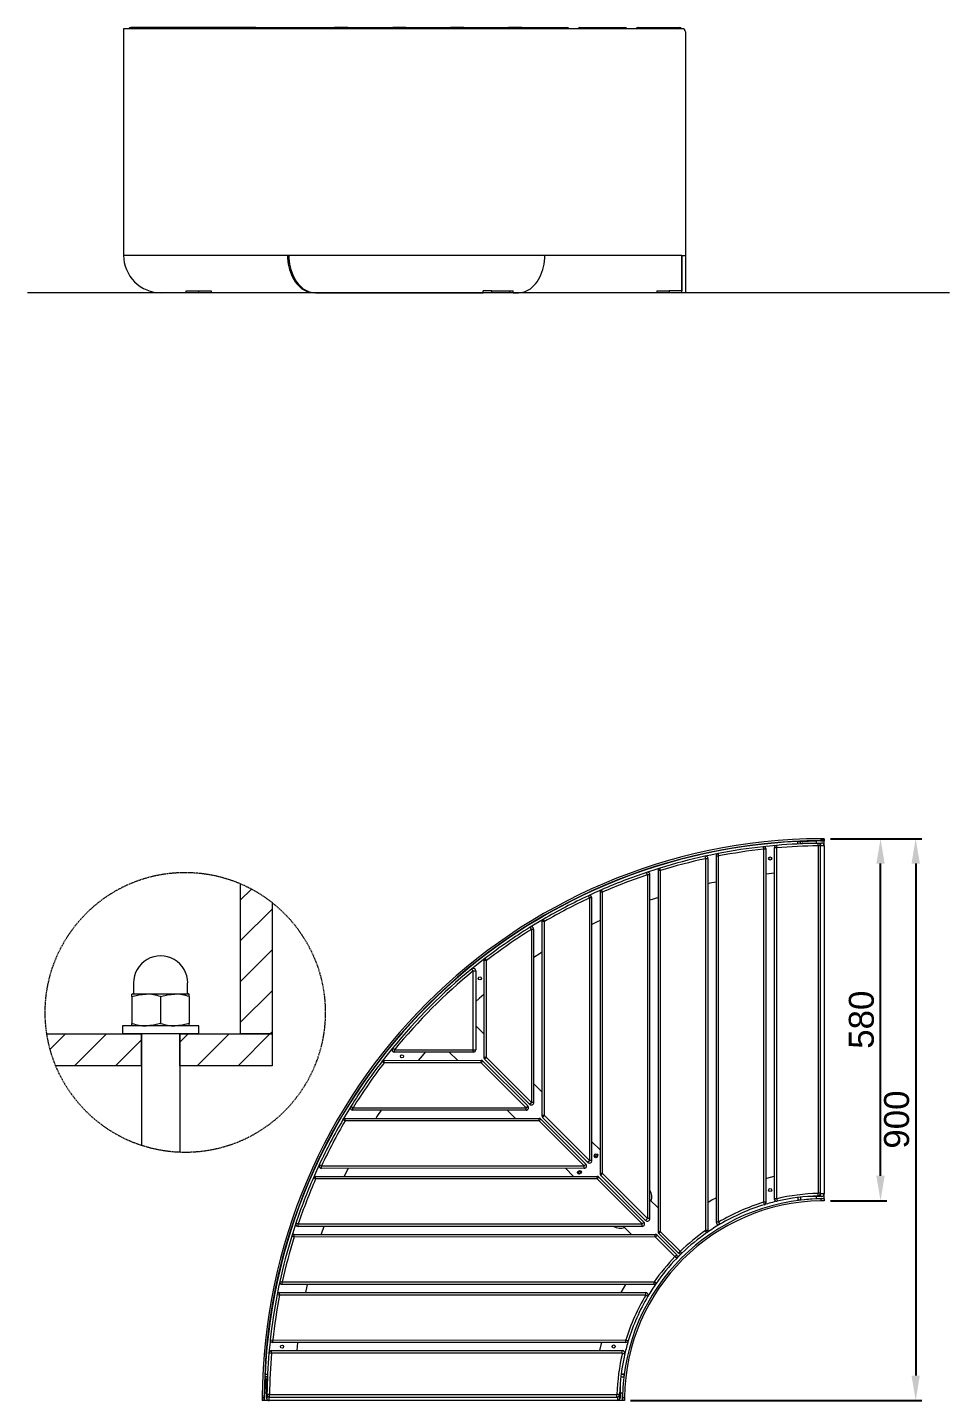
# Model space of a CAD drawing. Header units: millimetres. Extents: x -10 to 4368, y 550 to 2906.
# Drawn here: x 1481 to 2958, y 706 to 2906 of the extents above; entities that cross this region are included whole.
import ezdxf

# ---------------------------------------------------------------- set-up
doc = ezdxf.new("R2010")
doc.units = ezdxf.units.MM
doc.linetypes.add('HIDDEN', pattern=[1.905, 1.27, -0.635])
for name, color, linetype, lineweight in [('ZANO_R', 7, 'Continuous', 0), ('ZANO_R_przerywana', 7, 'HIDDEN', 0), ('ZANO_W', 1, 'Continuous', 0)]:
    doc.layers.add(name, color=color, linetype=linetype, lineweight=lineweight)
doc.styles.get("Standard").update_dxf_attribs({"font": 'ARIALUNI.TTF'})
doc.dimstyles.new('pl i ang', dxfattribs={"dimtxt": 50, "dimasz": 50, "dimexe": 1.25, "dimexo": 0.625, "dimgap": 10, "dimtad": 1, "dimtoh": 1, "dimtxsty": 'Standard', "dimcen": 2.5, "dimclrd": 1, "dimclre": 1, "dimclrt": 1, "dimadec": 0, "dimazin": 0, "dimtfac": 1, "dimtmove": 0, "dimatfit": 3, "dimfxl": 1, "dimarcsym": 1})

# ---------------------------------------------------------------- blocks, each defined once
blk = doc.blocks.new('*D468')
at = {"layer": 'ZANO_W', "color": 1, "lineweight": -2}
for p, q in [((2766.9, 1606.2), (2857.2, 1606.2)), ((2847.2, 1066.2), (2847.2, 1566.2)), ((2766.9, 1026.2), (2857.2, 1026.2))]:
    blk.add_line(p, q, dxfattribs=at)
at = {"layer": 'ZANO_W', "color": 1}
for points in [[(2853.8, 1566.2), (2840.5, 1566.2), (2847.2, 1606.2)], [(2840.5, 1066.2), (2853.8, 1066.2), (2847.2, 1026.2)]]:
    blk.add_solid(points, dxfattribs=at)
at = {"layer": 'ZANO_W', "color": 1, "insert": (2816.7, 1316.2), "char_height": 40, "attachment_point": 5, "rotation": 90}
blk.add_mtext('580', dxfattribs=at)
blk = doc.blocks.new('*D469')
at = {"layer": 'ZANO_W', "color": 1, "lineweight": -2}
for p, q in [((2766.9, 1606.2), (2913.5, 1606.2)), ((2903.5, 1566.2), (2903.5, 746.2)), ((2446.9, 706.2), (2913.5, 706.2))]:
    blk.add_line(p, q, dxfattribs=at)
at = {"layer": 'ZANO_W', "color": 1}
for points in [[(2910.2, 1566.2), (2896.8, 1566.2), (2903.5, 1606.2)], [(2896.8, 746.2), (2910.2, 746.2), (2903.5, 706.2)]]:
    blk.add_solid(points, dxfattribs=at)
at = {"layer": 'ZANO_W', "color": 1, "insert": (2873.1, 1156.2), "char_height": 40, "attachment_point": 5, "rotation": 90}
blk.add_mtext('900', dxfattribs=at)

msp = doc.modelspace()

# ---------------------------------------------------------------- linework, layer by layer
at = {"layer": 'ZANO_R'}
for p, q in [((2529.8, 2903.7), (1634.8, 2903.7)), ((1649.5, 2905.7), (1646.3, 2905.7)), ((1651.6, 2905.7), (1649.5, 2905.7)), ((1662.5, 2905.7), (1651.6, 2905.7)), ((1666.8, 2905.7), (1662.5, 2905.7)), ((1685.8, 2905.7), (1666.8, 2905.7)), ((1692.5, 2905.7), (1685.8, 2905.7)), ((1720.3, 2905.7), (1692.5, 2905.7)), ((1729.7, 2905.7), (1720.3, 2905.7)), ((1767.5, 2905.7), (1729.7, 2905.7)), ((1780.1, 2905.7), (1767.5, 2905.7)), ((1830, 2905.7), (1780.1, 2905.7)), ((1846.6, 2905.7), (1830, 2905.7)), ((1846.6, 2905.7), (1972.8, 2905.7)), ((1985.3, 2905.7), (1972.8, 2905.7)), ((1993.8, 2905.7), (1985.3, 2905.7)), ((1993.8, 2905.7), (2065.8, 2905.7)), ((1993.8, 2905.7), (1993.8, 2905.7)), ((2078.3, 2905.7), (2065.8, 2905.7)), ((2086.8, 2905.7), (2078.3, 2905.7)), ((2086.8, 2905.7), (2158.8, 2905.7)), ((2086.8, 2905.7), (2086.8, 2905.7)), ((2171.3, 2905.7), (2158.8, 2905.7)), ((2179.8, 2905.7), (2171.3, 2905.7)), ((2179.8, 2905.7), (2251.8, 2905.7)), ((2179.8, 2905.7), (2179.8, 2905.7)), ((2264.3, 2905.7), (2251.8, 2905.7)), ((2272.8, 2905.7), (2264.3, 2905.7)), ((2272.8, 2905.7), (2344.8, 2905.7)), ((2272.8, 2905.7), (2272.8, 2905.7)), ((2365.8, 2905.7), (2437.8, 2905.7)), ((2365.8, 2905.7), (2365.8, 2905.7)), ((2458.8, 2905.7), (2525.1, 2905.7)), ((2458.8, 2905.7), (2458.8, 2905.7)), ((1634.8, 2898.7), (1634.8, 2540.7)), ((2534.8, 2898.7), (2534.8, 2540.7)), ((1634.8, 2540.7), (1634.8, 2540.7)), ((1634.8, 2540.7), (1634.8, 2540.7)), ((1897.3, 2540.7), (1634.8, 2540.7)), ((1899.4, 2540.7), (1897.3, 2540.7)), ((1899.4, 2540.7), (1899.4, 2540.7)), ((2528.8, 2540.7), (1899.4, 2540.7)), ((2528.8, 2540.7), (2534.8, 2540.7)), ((1694.8, 2480.7), (1694.8, 2480.7)), ((1734.8, 2480.7), (1694.8, 2480.7)), ((1734.8, 2480.7), (1734.8, 2483.7)), ((1734.8, 2483.7), (1754.8, 2483.7)), ((1734.8, 2480.7), (1734.8, 2483.7)), ((1734.8, 2483.7), (1734.8, 2483.7)), ((1754.8, 2480.7), (1734.8, 2480.7)), ((1734.8, 2480.7), (1734.8, 2480.7)), ((1754.8, 2483.7), (1754.8, 2480.7)), ((1754.8, 2483.7), (1774.8, 2483.7)), ((1774.8, 2480.7), (1754.8, 2480.7)), ((1774.8, 2483.7), (1774.8, 2480.7)), ((1939.7, 2480.7), (1774.8, 2480.7)), ((1941.9, 2480.7), (1939.7, 2480.7)), ((1941.9, 2480.7), (2210.6, 2480.7)), ((2210.6, 2480.7), (2210.6, 2483.7)), ((2224.7, 2483.7), (2210.6, 2483.7)), ((2224.7, 2480.7), (2210.6, 2480.7)), ((2224.7, 2483.7), (2253, 2483.7)), ((2224.7, 2480.7), (2224.7, 2483.7)), ((2253, 2480.7), (2224.7, 2480.7)), ((2253, 2483.7), (2253, 2480.7)), ((2253, 2483.7), (2258.8, 2483.7)), ((2258.8, 2480.7), (2253, 2480.7)), ((2258.8, 2480.7), (2258.8, 2483.7)), ((2258.8, 2480.7), (2267.1, 2480.7)), ((2488.8, 2483.7), (2488.8, 2480.7)), ((2488.8, 2483.7), (2508.8, 2483.7)), ((2508.8, 2480.7), (2488.8, 2480.7)), ((2508.8, 2483.7), (2508.8, 2480.7)), ((2528.8, 2483.7), (2508.8, 2483.7)), ((2528.8, 2480.7), (2508.8, 2480.7)), ((2528.8, 2480.7), (2528.8, 2483.7)), ((2528.8, 2480.7), (2528.8, 2480.7)), ((2534.8, 2480.7), (2528.8, 2480.7)), ((2750.9, 1606.2), (2756.9, 1606.2)), ((2750.9, 1606.2), (2750.9, 1606.1)), ((2751.9, 1603.2), (2751.9, 1606.2)), ((2756.9, 1606.2), (2756.9, 1603.2)), ((2659.4, 1593.3), (2659.9, 1589.4)), ((2663.9, 1589.4), (2659.9, 1589.4)), ((2659.9, 1589.4), (2659.9, 1023.7)), ((2663.9, 1023.7), (2663.9, 1589.4)), ((2680.9, 1591.4), (2676.9, 1591.4)), ((2676.9, 1591.4), (2676.9, 1029.4)), ((2680.5, 1595.4), (2680.9, 1591.4)), ((2680.9, 1029.4), (2680.9, 1591.4)), ((2714.9, 1597.7), (2714.9, 1601.7)), ((2714.9, 1597.7), (2714.9, 1601.6)), ((2714.9, 1601.6), (2718.9, 1601.6)), ((2718.9, 1601.6), (2744.9, 1602.7)), ((2718.9, 1597.9), (2718.9, 1601.6)), ((2722.9, 1599.2), (2752.9, 1599.2)), ((2750.9, 1602.9), (2744.9, 1602.7)), ((2756.9, 1602.9), (2744.9, 1602.7)), ((2744.9, 1599.2), (2744.9, 1602.7)), ((2747.2, 1594.6), (2747.2, 1598.6)), ((2747.2, 1594.6), (2747.2, 1038.1)), ((2751.2, 1594.6), (2747.2, 1594.6)), ((2750.9, 1603.1), (2750.9, 1602.9)), ((2750.9, 1602.9), (2756.9, 1602.9)), ((2751.2, 1595.2), (2756.9, 1595.2)), ((2751.2, 1038.1), (2751.2, 1594.6)), ((2756.9, 1603.2), (2756.9, 1602.9)), ((2756.9, 1595.2), (2756.9, 1602.9)), ((2756.9, 1595.2), (2756.9, 1037.2)), ((2566, 1578), (2566.9, 1574.1)), ((2566.9, 1574.1), (2566.9, 978.5)), ((2570.9, 1574.1), (2566.9, 1574.1)), ((2570.9, 978.5), (2570.9, 1574.1)), ((2587.9, 1578.4), (2583.9, 1578.4)), ((2583.9, 1578.4), (2583.9, 992)), ((2587.1, 1582.4), (2587.9, 1578.4)), ((2587.9, 992), (2587.9, 1578.4)), ((2473.9, 1548.4), (2472.6, 1552.2)), ((2473.9, 1548.4), (2473.9, 997.6)), ((2477.9, 1548.4), (2473.9, 1548.4)), ((2477.9, 997.6), (2477.9, 1548.4)), ((2494.9, 1555.2), (2490.9, 1555.2)), ((2490.9, 1555.2), (2490.9, 976.6)), ((2494.9, 1555.2), (2493.7, 1559)), ((2494.9, 976.6), (2494.9, 1555.2)), ((2676.9, 1550.9), (2663.9, 1549.6)), ((1821.6, 1534.1), (1821.6, 1293.5)), ((1821.6, 1507.9), (1839.4, 1525.6)), ((2401.9, 1520.7), (2397.9, 1520.7)), ((2397.9, 1520.7), (2397.9, 1069.6)), ((2401.9, 1520.7), (2400.3, 1524.3)), ((2401.9, 1069.6), (2401.9, 1520.7)), ((1872.7, 1503.8), (1872.7, 1293.5)), ((2380.9, 1511.2), (2379.2, 1514.8)), ((2384.9, 1511.2), (2380.9, 1511.2)), ((2380.9, 1511.2), (2380.9, 1090.6)), ((2384.9, 1090.6), (2384.9, 1511.2)), ((1821.6, 1442.4), (1872.7, 1493.4)), ((2306.8, 1476.9), (2308.9, 1473.4)), ((2287.9, 1460.8), (2285.8, 1464.2)), ((2287.9, 1460.8), (2287.9, 1183.6)), ((2291.9, 1460.8), (2287.9, 1460.8)), ((2291.9, 1183.6), (2291.9, 1460.8)), ((2308.9, 1473.4), (2304.9, 1473.4)), ((2304.9, 1473.4), (2304.9, 1162.6)), ((2308.9, 1162.6), (2308.9, 1473.4)), ((1821.6, 1376.9), (1872.7, 1428)), ((2215.9, 1411), (2211.9, 1411)), ((2211.9, 1411), (2211.9, 1255.6)), ((2213.4, 1414.1), (2215.9, 1411)), ((2215.9, 1255.6), (2215.9, 1411)), ((2192.3, 1397.4), (2194.9, 1394.3)), ((2194.9, 1394.3), (2198.9, 1394.3)), ((2194.9, 1268.2), (2194.9, 1394.3)), ((2198.9, 1394.3), (2198.9, 1268.2)), ((1650.7, 1375.1), (1650.7, 1358.5)), ((1737.4, 1358.5), (1737.4, 1375.1)), ((1648.1, 1353.2), (1648.1, 1357.3)), ((1671.1, 1357.3), (1648.1, 1357.3)), ((1648.1, 1353.2), (1659.4, 1356.1)), ((1648.1, 1353.2), (1648.1, 1310.3)), ((1659.4, 1356.1), (1671.1, 1357.3)), ((1717, 1357.3), (1671.1, 1357.3)), ((1694.1, 1353.2), (1705.3, 1356.1)), ((1694.1, 1353.2), (1694.1, 1310.3)), ((1705.3, 1356.1), (1717, 1357.3)), ((1740, 1357.3), (1717, 1357.3)), ((1740, 1353.2), (1740, 1357.3)), ((1740, 1353.2), (1740, 1310.3)), ((1821.6, 1311.5), (1872.7, 1362.5)), ((2119.4, 1341.5), (2121.5, 1343.6)), ((2121.5, 1343.6), (2121.5, 1343.6)), ((2119.4, 1341.5), (2119.4, 1341.5)), ((2121.9, 1339), (2121.5, 1339.4)), ((2124, 1341.1), (2123.7, 1341.5)), ((1632.8, 1306.2), (1632.8, 1293.5)), ((1755.3, 1306.2), (1632.8, 1306.2)), ((1648.1, 1306.2), (1648.1, 1310.3)), ((1682.8, 1307.4), (1671.1, 1306.2)), ((1694.1, 1310.3), (1682.8, 1307.4)), ((1728.7, 1307.4), (1717, 1306.2)), ((1740, 1310.3), (1728.7, 1307.4)), ((1740, 1306.2), (1740, 1310.3)), ((1755.3, 1293.5), (1755.3, 1306.2)), ((2198.9, 1306.6), (2211.9, 1293.6)), ((1511.8, 1293.6), (1663.4, 1293.5)), ((1517.1, 1268.8), (1541.9, 1293.6)), ((1556.2, 1242.4), (1607.3, 1293.5)), ((1621.7, 1242.4), (1663.4, 1284.2)), ((1755.3, 1293.5), (1632.8, 1293.5)), ((1663.4, 1242.4), (1663.4, 1293.5)), ((1663.4, 1293.5), (1663.4, 1114.8)), ((1724.7, 1242.4), (1724.7, 1293.5)), ((1724.7, 1293.5), (1872.7, 1293.5)), ((1724.7, 1293.5), (1724.7, 1103.8)), ((1724.7, 1280), (1738.2, 1293.5)), ((1752.6, 1242.4), (1803.7, 1293.5)), ((1818.1, 1242.4), (1869.1, 1293.5)), ((1872.7, 1293.5), (1821.6, 1293.5)), ((1869.1, 1293.5), (1872.7, 1297)), ((2068.7, 1268.1), (2065.6, 1270.7)), ((2068.7, 1268.1), (2194.9, 1268.2)), ((2068.7, 1264.1), (2068.7, 1268.1)), ((2194.9, 1264.1), (2068.7, 1264.1)), ((2169.4, 1251.2), (2156.4, 1264.1)), ((2194.9, 1268.2), (2198.9, 1268.2)), ((2194.9, 1264.1), (2194.9, 1268.2)), ((2215.9, 1255.6), (2211.9, 1255.6)), ((2215.9, 1255.6), (2213, 1252.8)), ((2287.9, 1183.6), (2215.9, 1255.6)), ((1663.4, 1242.4), (1525.1, 1242.4)), ((1872.7, 1242.4), (1724.7, 1242.4)), ((2048.9, 1249.6), (2052.1, 1247.1)), ((2052.1, 1251.1), (2207.4, 1251.2)), ((2052.1, 1247.1), (2052.1, 1251.1)), ((2207.4, 1247.2), (2052.1, 1247.1)), ((2207.4, 1247.2), (2207.4, 1251.2)), ((2207.4, 1247.2), (2210.2, 1250)), ((2279.4, 1175.2), (2207.4, 1247.2)), ((2210.2, 1250), (2282.2, 1178)), ((2213, 1252.8), (2285, 1180.8)), ((2291.9, 1213.6), (2304.9, 1200.6)), ((2002.2, 1175.1), (1998.8, 1177.3)), ((2002.2, 1175.1), (2279.4, 1175.2)), ((2002.2, 1171.1), (2002.2, 1175.1)), ((2279.4, 1171.2), (2002.2, 1171.1)), ((2262.4, 1158.2), (2249.4, 1171.2)), ((2282.2, 1178), (2279.4, 1175.2)), ((2279.4, 1171.2), (2279.4, 1175.2)), ((2285, 1180.8), (2287.9, 1183.6)), ((2291.9, 1183.6), (2287.9, 1183.6)), ((1986.1, 1156.2), (1989.6, 1154.1)), ((1989.6, 1158.1), (2300.4, 1158.2)), ((1989.6, 1154.1), (1989.6, 1158.1)), ((2300.4, 1154.2), (1989.6, 1154.1)), ((2300.4, 1154.2), (2300.4, 1158.2)), ((2300.4, 1154.2), (2303.2, 1157)), ((2372.4, 1082.2), (2300.4, 1154.2)), ((2303.2, 1157), (2375.2, 1085)), ((2308.9, 1162.6), (2304.9, 1162.6)), ((2308.9, 1162.6), (2306, 1159.8)), ((2306, 1159.8), (2378, 1087.8)), ((2380.9, 1090.6), (2308.9, 1162.6)), ((2384.9, 1120.6), (2397.9, 1107.6)), ((1951.9, 1082.1), (1948.2, 1083.8)), ((1951.9, 1082.1), (2372.4, 1082.2)), ((1951.9, 1078.1), (1951.9, 1082.1)), ((2372.4, 1078.2), (1951.9, 1078.1)), ((2355.4, 1065.2), (2342.4, 1078.2)), ((2375.2, 1085), (2372.4, 1082.2)), ((2372.4, 1078.2), (2372.4, 1082.2)), ((2378, 1087.8), (2380.9, 1090.6)), ((2384.9, 1090.6), (2380.9, 1090.6)), ((1942.4, 1061.1), (1938.7, 1062.7)), ((1942.4, 1065.1), (2393.4, 1065.2)), ((1942.4, 1061.1), (1942.4, 1065.1)), ((2393.4, 1061.2), (1942.4, 1061.1)), ((2393.4, 1061.2), (2393.4, 1065.2)), ((2396.2, 1064), (2393.4, 1061.2)), ((2465.4, 989.2), (2393.4, 1061.2)), ((2396.2, 1064), (2468.2, 992)), ((2401.9, 1069.6), (2397.9, 1069.6)), ((2399, 1066.8), (2401.9, 1069.6)), ((2399, 1066.8), (2471, 994.8)), ((2473.9, 997.6), (2401.9, 1069.6)), ((2747.3, 1034.1), (2747.2, 1038.1)), ((2751.2, 1038.1), (2747.2, 1038.1)), ((2756.9, 1037.2), (2751.1, 1037.2)), ((2756.9, 1029.2), (2756.9, 1037.2)), ((2477.9, 1027.6), (2490.9, 1014.6)), ((2663.9, 1023.7), (2659.9, 1023.7)), ((2659.9, 1023.7), (2661, 1019.9)), ((2680.9, 1029.4), (2676.9, 1029.4)), ((2680.9, 1029.4), (2681.8, 1025.5)), ((2714.9, 1031.5), (2714.9, 1026.4)), ((2714.9, 1031.5), (2714.9, 1026.9)), ((2718.9, 1026.9), (2714.9, 1026.9)), ((2718.9, 1032), (2718.9, 1026.9)), ((2752.9, 1033.2), (2730.7, 1033.2)), ((2744.9, 1029.2), (2744.9, 1033.2)), ((2744.9, 1029.2), (2744.9, 1028.9)), ((2756.9, 1029.2), (2744.9, 1029.2)), ((2750.9, 1029.1), (2750.9, 1029.2)), ((2751.9, 1026.1), (2751.9, 1029.1)), ((2756.9, 1029.2), (2756.9, 1026.2)), ((1914.6, 989.1), (1910.9, 990.4)), ((2468.2, 992), (2465.4, 989.2)), ((2471, 994.8), (2473.9, 997.6)), ((2477.9, 997.6), (2473.9, 997.6)), ((2587.9, 992), (2583.9, 992)), ((2587.9, 992), (2589.9, 988.5)), ((1907.9, 968.1), (1904.1, 969.3)), ((1907.9, 972.1), (2486.4, 972.2)), ((1907.9, 968.1), (1907.9, 972.1)), ((2486.4, 968.2), (1907.9, 968.1)), ((1914.6, 989.1), (2465.4, 989.2)), ((1914.6, 985.1), (1914.6, 989.1)), ((2465.4, 985.2), (1914.6, 985.1)), ((2448.4, 972.2), (2435.4, 985.2)), ((2465.4, 985.2), (2465.4, 989.2)), ((2486.4, 968.2), (2486.4, 972.2)), ((2486.4, 968.2), (2489.2, 971)), ((2517.9, 936.7), (2486.4, 968.2)), ((2489.2, 971), (2520.7, 939.5)), ((2494.9, 976.6), (2490.9, 976.6)), ((2494.9, 976.6), (2492, 973.8)), ((2492, 973.8), (2523.5, 942.3)), ((2526.4, 945.2), (2494.9, 976.6)), ((2570.9, 978.5), (2566.9, 978.5)), ((2569.2, 975.2), (2566.9, 978.5)), ((2517.9, 936.7), (2520.7, 939.5)), ((2520.8, 933.9), (2517.9, 936.7)), ((2526.4, 945.2), (2523.5, 942.3)), ((2529.1, 942.3), (2526.4, 945.2)), ((1885, 897), (1888.9, 896.1)), ((1888.9, 896.1), (2484.6, 896.2)), ((1888.9, 892.1), (1888.9, 896.1)), ((2484.6, 892.2), (1888.9, 892.1)), ((2487.8, 893.9), (2484.6, 896.2)), ((2484.6, 892.2), (2484.6, 896.2)), ((1880.7, 875.9), (1884.6, 875.1)), ((1884.6, 879.1), (2471.1, 879.2)), ((1884.6, 875.1), (1884.6, 879.1)), ((2471.1, 875.2), (1884.6, 875.1)), ((2471.1, 875.2), (2471.1, 879.2)), ((2471.1, 875.2), (2474.5, 873.1)), ((1869.7, 803.6), (1873.7, 803.1)), ((1873.7, 803.1), (2439.3, 803.2)), ((1873.7, 799.1), (1873.7, 803.1)), ((2439.3, 799.2), (1873.7, 799.1)), ((1913.5, 799.1), (1912.2, 786.1)), ((2439.3, 803.2), (2443.1, 802)), ((2439.3, 799.2), (2439.3, 803.2)), ((1867.6, 782.5), (1871.6, 782.1)), ((1871.6, 786.1), (2433.6, 786.2)), ((1871.6, 782.1), (1871.6, 786.1)), ((2433.6, 782.2), (1871.6, 782.1)), ((2433.6, 782.2), (2433.6, 786.2)), ((2433.6, 782.2), (2437.5, 781.2)), ((1865.4, 748.1), (1861.4, 748.1)), ((1861.5, 744.1), (1861.5, 748.1)), ((1865.4, 748.1), (1861.5, 748.1)), ((2436.6, 748.2), (2431.5, 748.2)), ((2431.5, 748.2), (2436.1, 748.2)), ((2436.1, 748.2), (2436.1, 744.2)), ((1861.5, 744.1), (1860.4, 718.1)), ((1865.2, 744.1), (1861.5, 744.1)), ((1863.9, 710.1), (1863.9, 740.1)), ((2429.9, 732.3), (2429.9, 710.2)), ((2431, 744.2), (2436.1, 744.2)), ((1856.9, 712.1), (1856.9, 706.1)), ((1856.9, 712.1), (1856.9, 712.1)), ((1856.9, 711.1), (1859.9, 711.1)), ((1859.9, 706.1), (1856.9, 706.1)), ((1859.9, 712.1), (1860.1, 712.1)), ((1859.9, 706.1), (1860.1, 706.1)), ((1860.1, 706.1), (1860.4, 718.1)), ((1860.1, 712.1), (1860.4, 718.1)), ((1860.1, 712.1), (1860.1, 706.1)), ((1867.9, 706.1), (1860.1, 706.1)), ((1863.9, 718.1), (1860.4, 718.1)), ((1868.4, 715.8), (1864.4, 715.8)), ((1867.9, 706.1), (1867.9, 711.8)), ((2425.9, 706.2), (1867.9, 706.1)), ((1868.4, 715.8), (2425, 715.8)), ((1868.4, 711.8), (1868.4, 715.8)), ((1868.4, 711.8), (2425, 711.8)), ((2429, 715.7), (2425, 715.8)), ((2425, 711.8), (2425, 715.8)), ((2425.9, 711.9), (2425.9, 706.2)), ((2433.9, 706.2), (2425.9, 706.2)), ((2433.9, 718.2), (2429.9, 718.2)), ((2433.9, 718.2), (2434.1, 718.2)), ((2433.9, 706.2), (2433.9, 718.2)), ((2433.9, 712.2), (2433.9, 712.2)), ((2433.9, 711.2), (2436.9, 711.2)), ((2436.9, 706.2), (2433.9, 706.2))]:
    msp.add_line(p, q, dxfattribs=at)
at = {"layer": 'ZANO_R', "flags": 128}
for points in [[(1649.5, 2905.7), (1649.5, 2905.7), (1649.5, 2905.4), (1649.5, 2905.2)], [(1662.5, 2905.7), (1662.5, 2905.7), (1662.5, 2905.4), (1662.5, 2905.1), (1662.5, 2904.6), (1662.5, 2904), (1662.5, 2903.7)], [(1685.8, 2905.7), (1685.8, 2905.7), (1685.8, 2905.4), (1685.8, 2905.1), (1685.8, 2904.6), (1685.8, 2904), (1685.8, 2903.7)], [(1720.3, 2905.7), (1720.3, 2905.7), (1720.3, 2905.4), (1720.3, 2905.1), (1720.3, 2904.6), (1720.3, 2904), (1720.3, 2903.7)], [(1767.5, 2905.7), (1767.5, 2905.7), (1767.5, 2905.4), (1767.5, 2905.1), (1767.5, 2904.6), (1767.5, 2904), (1767.5, 2903.7)], [(1830, 2905.7), (1830, 2905.7), (1830, 2905.4), (1830, 2905.1), (1830, 2904.6), (1830, 2904), (1830, 2903.7)], [(1985.3, 2905.7), (1985.3, 2905.7), (1985.3, 2905.4), (1985.3, 2905.1), (1985.3, 2904.6), (1985.3, 2904), (1985.3, 2903.7)], [(2078.3, 2905.7), (2078.3, 2905.7), (2078.3, 2905.4), (2078.3, 2905.1), (2078.3, 2904.6), (2078.3, 2904), (2078.3, 2903.7)], [(2158.8, 2905.7), (2158.4, 2905.7), (2158.1, 2905.4), (2157.8, 2905.1), (2157.6, 2904.6), (2157.4, 2904), (2157.3, 2903.7)], [(2171.3, 2905.7), (2171.3, 2905.7), (2171.3, 2905.4), (2171.3, 2905.1), (2171.3, 2904.6), (2171.3, 2904), (2171.3, 2903.7)], [(2179.8, 2905.7), (2179.5, 2905.7), (2179.2, 2905.4), (2178.9, 2905.1), (2178.6, 2904.6), (2178.4, 2904), (2178.4, 2903.7)], [(2251.8, 2905.7), (2251.5, 2905.7), (2251.3, 2905.4), (2251.1, 2905.1), (2250.9, 2904.6), (2250.7, 2904), (2250.7, 2903.7)], [(2264.3, 2905.7), (2264.3, 2905.7), (2264.3, 2905.4), (2264.3, 2905.1), (2264.3, 2904.6), (2264.3, 2904), (2264.3, 2903.7)], [(2272.8, 2905.7), (2272.5, 2905.7), (2272.3, 2905.4), (2272.1, 2905.1), (2271.9, 2904.6), (2271.8, 2904), (2271.8, 2903.7)], [(1897.3, 2540.7), (1897.4, 2536), (1897.8, 2531.4), (1898.5, 2526.7), (1899.4, 2522.2), (1900.5, 2517.8), (1901.9, 2513.5), (1903.6, 2509.4), (1905.4, 2505.5), (1907.5, 2501.8), (1909.7, 2498.3), (1912.2, 2495.1), (1914.8, 2492.2), (1917.6, 2489.6), (1920.5, 2487.3), (1923.5, 2485.3), (1926.6, 2483.7), (1929.8, 2482.4), (1933.1, 2481.5), (1936.4, 2480.9), (1939.7, 2480.7)], [(1899.4, 2540.7), (1899.6, 2536), (1900, 2531.4), (1900.6, 2526.7), (1901.5, 2522.2), (1902.7, 2517.8), (1904.1, 2513.5), (1905.7, 2509.4), (1907.5, 2505.5), (1909.6, 2501.8), (1911.9, 2498.3), (1914.3, 2495.1), (1916.9, 2492.2), (1919.7, 2489.6), (1922.6, 2487.3), (1925.6, 2485.3), (1928.7, 2483.7), (1932, 2482.4), (1935.2, 2481.5), (1938.5, 2480.9), (1941.9, 2480.7)], [(2267.1, 2480.7), (2270.4, 2480.9), (2273.8, 2481.5), (2277, 2482.4), (2280.2, 2483.7), (2283.4, 2485.3), (2286.4, 2487.3), (2289.3, 2489.6), (2292.1, 2492.2), (2294.7, 2495.1), (2297.1, 2498.3), (2299.4, 2501.8), (2301.4, 2505.5), (2303.3, 2509.4), (2304.9, 2513.5), (2306.3, 2517.8), (2307.5, 2522.2), (2308.4, 2526.7), (2309, 2531.4), (2309.4, 2536), (2309.5, 2540.7)], [(2528.8, 2480.7), (2528.8, 2480.9), (2528.8, 2481.5), (2528.8, 2482.4), (2528.8, 2483.7), (2528.8, 2485.3), (2528.8, 2487.3), (2528.8, 2489.6), (2528.8, 2492.2), (2528.8, 2495.1), (2528.8, 2498.3), (2528.8, 2501.8), (2528.8, 2505.5), (2528.8, 2509.4), (2528.8, 2513.5), (2528.8, 2517.8), (2528.8, 2522.2), (2528.8, 2526.7), (2528.8, 2531.4), (2528.8, 2536), (2528.8, 2540.7)], [(2528.8, 2540.7), (2528.8, 2536), (2528.8, 2531.4), (2528.8, 2526.7), (2528.8, 2522.2), (2528.8, 2517.8), (2528.8, 2513.5), (2528.8, 2509.4), (2528.8, 2505.5), (2528.8, 2501.8), (2528.8, 2498.3), (2528.8, 2495.1), (2528.8, 2492.2), (2528.8, 2489.6), (2528.8, 2487.3), (2528.8, 2485.3), (2528.8, 2483.7)], [(2534.8, 2540.7), (2534.8, 2536), (2534.8, 2531.4), (2534.8, 2526.7), (2534.8, 2522.2), (2534.8, 2517.8), (2534.8, 2513.5), (2534.8, 2509.4), (2534.8, 2505.5), (2534.8, 2501.8), (2534.8, 2498.3), (2534.8, 2495.1), (2534.8, 2492.2), (2534.8, 2489.6), (2534.8, 2487.3), (2534.8, 2485.3), (2534.8, 2483.7), (2534.8, 2482.4), (2534.8, 2481.5), (2534.8, 2480.9), (2534.8, 2480.7)], [(2680.5, 1595.4), (2663.4, 1593.8), (2659.4, 1593.3)], [(2587.1, 1582.4), (2575.2, 1580), (2566, 1578)], [(2493.7, 1559), (2488.8, 1557.5), (2472.6, 1552.2)], [(2400.3, 1524.3), (2388.8, 1519.2), (2379.2, 1514.8)], [(2583.9, 1536.8), (2573.9, 1534.7), (2570.9, 1534)], [(2490.9, 1511.9), (2490.1, 1511.6), (2477.9, 1507.5)], [(2306.8, 1476.9), (2294, 1469.3), (2285.8, 1464.2)], [(2397.9, 1475), (2393.4, 1472.9), (2384.9, 1468.8)], [(2213.4, 1414.1), (2205.9, 1408.3), (2192.3, 1397.4)], [(2304.9, 1424.2), (2302.1, 1422.5), (2291.9, 1415.9)], [(2211.9, 1356.5), (2204.4, 1350.1), (2198.9, 1345.4)], [(2065.6, 1270.7), (2054.7, 1257.1), (2048.9, 1249.6)], [(2117.7, 1264.1), (2112.9, 1258.6), (2106.5, 1251.1)], [(1998.8, 1177.3), (1993.8, 1169), (1986.1, 1156.2)], [(2047.1, 1171.1), (2040.5, 1160.9), (2038.8, 1158.1)], [(1948.2, 1083.8), (1943.8, 1074.2), (1938.7, 1062.7)], [(1994.3, 1078.1), (1990.2, 1069.6), (1988.1, 1065.1)], [(2663.9, 1062.3), (2665.3, 1062.6), (2676.9, 1065.4)], [(2570.9, 1023.7), (2577.2, 1027.4), (2583.9, 1031)], [(1910.9, 990.4), (1905.6, 974.2), (1904.1, 969.3)], [(1955.6, 985.1), (1951.4, 972.9), (1951.1, 972.1)], [(2520.8, 933.9), (2524.9, 938.1), (2529.1, 942.3)], [(1885, 897), (1883.1, 887.8), (1880.7, 875.9)], [(1929, 892.1), (1928.3, 889.1), (1926.2, 879.1)], [(2432, 879.2), (2435.7, 885.8), (2439.3, 892.2)], [(1869.7, 803.6), (1869.3, 799.6), (1867.6, 782.5)], [(2397.6, 786.2), (2400.4, 797.7), (2400.8, 799.2)]]:
    msp.add_lwpolyline(points, dxfattribs=at)
at = {"layer": 'ZANO_R'}
for points in [[(2957.7, 2480.7), (1480.8, 2480.7)], [(1872.7, 1293.5), (1872.7, 1242.4)]]:
    msp.add_lwpolyline(points, dxfattribs=at)
for centre in [(2670.4, 1574.4), (2205.4, 1382.4), (2080.6, 1257.6), (2391.1, 1097.4), (2365.6, 1072), (2670.4, 1043.3), (1888.6, 792.6), (2419.8, 792.7)]:
    msp.add_circle(centre, 2.5, dxfattribs=at)
at = {"layer": 'ZANO_R', "color": 7, "linetype": 'Continuous', "lineweight": 18}
for centre in [(2391.7, 1099), (2364.1, 1071.4)]:
    msp.add_circle(centre, 2.5, dxfattribs=at)
at = {"layer": 'ZANO_R'}
for centre, radius, start, end in [((2046.2, 2900.1), 411.5, 179.4914, 180.1876), ((1646.3, 2901.7), 4, 90, 150), ((1646.3, 2901.7), 4, 90.0008, 150.0022), ((1649.5, 2901.8), 3.98, 90.0472, 150.1353), ((1651.6, 2901.7), 4, 90, 150), ((1651.6, 2901.8), 3.97, 90.0772, 150.2209), ((1662.5, 2901.8), 3.92, 90.2404, 150.6782), ((1666.8, 2901.7), 4, 90, 150), ((1666.8, 2901.8), 3.9, 90.3071, 150.8612), ((1685.8, 2901.9), 3.81, 90.6113, 151.6713), ((1692.5, 2901.7), 4, 90, 150), ((1692.6, 2902), 3.77, 90.725, 151.9642), ((1720.3, 2902.1), 3.65, 91.2215, 153.1849), ((1729.7, 2901.7), 4, 90, 150), ((1729.8, 2902.1), 3.6, 91.4031, 153.6099), ((1767.6, 2902.3), 3.44, 92.191, 155.3398), ((1780.1, 2901.7), 4, 90, 150), ((1780.3, 2902.4), 3.38, 92.4804, 155.9337), ((1830.2, 2902.6), 3.18, 93.759, 158.3381), ((1846.6, 2901.7), 4, 90, 150), ((1846.8, 2902.6), 3.12, 94.2402, 159.1634), ((1973.2, 2903.1), 2.7, 99.0271, 165.7522), ((1972.8, 2901.7), 4, 30, 90), ((1985, 2902.9), 2.9, 17.7757, 83.7626), ((1993.8, 2901.7), 4, 90, 150), ((1993.8, 2901.7), 4, 90, 150), ((1994.2, 2903.1), 2.64, 100.0631, 166.8926), ((2066.4, 2903.3), 2.47, 104.2942, 170.8363), ((2065.8, 2901.7), 4, 30, 90), ((2078, 2902.9), 2.9, 17.7757, 83.7626), ((2086.8, 2901.7), 4, 90, 150), ((2086.8, 2901.7), 4, 90, 150), ((2087.4, 2903.4), 2.43, 105.7568, 171.9818), ((2158.8, 2901.7), 4, 30, 90), ((2171, 2902.9), 2.9, 17.7757, 83.7626), ((2179.8, 2901.7), 4, 90, 150), ((2179.8, 2901.7), 4, 90, 150), ((2251.8, 2901.7), 4, 30, 90), ((2264, 2902.9), 2.9, 17.7757, 83.7626), ((2272.8, 2901.7), 4, 90, 150), ((2272.8, 2901.7), 4, 90, 150), ((2346.8, 2903.9), 2.73, 136.7287, 182.6273), ((2344.8, 2901.7), 4, 30, 90), ((2365.8, 2901.7), 4, 90, 150), ((2365.8, 2901.7), 4, 90, 150), ((2368, 2903.9), 2.92, 140.6605, 182.8748), ((2441.8, 2903.9), 4.42, 155.9881, 182.6009), ((2437.8, 2901.7), 4, 30, 90), ((2458.8, 2901.7), 4, 90, 150), ((2458.8, 2901.7), 4, 90, 150), ((2464, 2904), 5.48, 160.9442, 182.2057), ((2525.1, 2901.7), 4, 30, 90), ((2566.3, 2904), 41.2, 177.532, 180.3158), ((2529.8, 2898.7), 5, 0, 90), ((1694.8, 2540.7), 60, 179.9794, 270), ((1694.8, 2540.7), 60, 179.9794, 270), ((2756.9, 706.2), 900, 90.3197, 179.6831), ((2756.9, 706.2), 900, 90.0014, 90.3197), ((2756.9, 706.2), 897, 90.3207, 179.682), ((2756.9, 706.2), 896.5, 92.6866, 177.3161), ((2756.9, 706.2), 892.5, 96.269, 100.9663), ((2756.9, 706.2), 888.5, 96.269, 100.9663), ((2659.9, 1589.4), 4, 0.0014, 96.269), ((2680.9, 1591.4), 4, 94.9083, 180.0014), ((2756.9, 706.2), 892.5, 90.6241, 94.9083), ((2756.9, 706.2), 888.5, 90.6241, 94.9083), ((2756.9, 706.2), 896.5, 90.9702, 92.6866), ((2722.9, 1595.2), 4, 90.0014, 136.8418), ((2723, 1596.6), 2.58, 93.539, 148.5764), ((2747.2, 1594.6), 4, 0.0014, 90.6241), ((2753.2, 1596.3), 2.93, 96.4168, 164.0209), ((2756.9, 706.2), 897, 90.0014, 90.3207), ((2752.9, 1595.2), 4, 0.0014, 90.0014), ((2756.9, 706.2), 892.5, 102.3491, 107.1517), ((2756.9, 706.2), 888.5, 102.3491, 107.1517), ((2566.9, 1574.1), 4, 0.0014, 102.3491), ((2587.9, 1578.4), 4, 100.9663, 180.0014), ((2756.9, 706.2), 892.5, 108.5745, 113.5514), ((2756.9, 706.2), 888.5, 108.5745, 113.5514), ((2473.9, 1548.4), 4, 0.0014, 108.5745), ((2494.9, 1555.2), 4, 107.1517, 180.0014), ((2401.9, 1520.7), 4, 113.5514, 180.0014), ((2756.9, 706.2), 892.5, 115.0372, 120.281), ((2756.9, 706.2), 888.5, 115.0372, 120.281), ((2380.9, 1511.2), 4, 0.0014, 115.0372), ((2308.9, 1473.4), 4, 120.281, 180.0014), ((2756.9, 706.2), 892.5, 121.8621, 127.5108), ((2756.9, 706.2), 888.5, 121.8621, 127.5108), ((2287.9, 1460.8), 4, 0.0014, 121.8621), ((1694.1, 1375.1), 43.4, 359.9997, 180.0003), ((2215.9, 1411), 4, 127.5108, 180.0014), ((2756.9, 706.2), 892.5, 129.2382, 140.7646), ((2756.9, 706.2), 888.5, 129.2382, 140.7646), ((2194.9, 1394.3), 4, 0.0014, 129.2382), ((1649.4, 1358.5), 1.28, 270.0029, 359.9902), ((1670.5, 1287.7), 69.6, 70.227, 89.5168), ((1716.4, 1287.7), 69.6, 70.227, 89.5168), ((1738.7, 1358.5), 1.28, 180.0098, 269.9971), ((1671.7, 1375.9), 69.6, 250.2279, 269.5163), ((1717.6, 1375.9), 69.6, 250.2279, 269.5163), ((2068.7, 1268.1), 4, 140.7646, 270.0014), ((2194.9, 1268.2), 4, 270.0014, 0.0014), ((2215.9, 1255.6), 4, 180.0014, 225.0014), ((2756.9, 706.2), 892.5, 142.492, 148.1407), ((2756.9, 706.2), 888.5, 142.492, 148.1407), ((2052.1, 1247.1), 4, 90.0014, 142.492), ((2207.4, 1247.2), 4, 45.0014, 90.0014), ((2002.2, 1175.1), 4, 148.1407, 270.0014), ((2279.4, 1175.2), 4, 270.0014, 45.0014), ((2287.9, 1183.6), 4, 225.0014, 0.0014), ((2756.9, 706.2), 892.5, 149.7217, 154.9655), ((2756.9, 706.2), 888.5, 149.7217, 154.9655), ((1989.6, 1154.1), 4, 90.0014, 149.7217), ((2300.4, 1154.2), 4, 45.0014, 90.0014), ((2308.9, 1162.6), 4, 180.0014, 225.0014), ((1951.9, 1082.1), 4, 154.9655, 270.0014), ((2372.4, 1082.2), 4, 270.0014, 45.0014), ((2380.9, 1090.6), 4, 225.0014, 0.0014), ((2756.9, 706.2), 892.5, 156.4513, 161.4283), ((2756.9, 706.2), 888.5, 156.4513, 161.4283), ((1942.4, 1061.1), 4, 90.0014, 156.4513), ((2393.4, 1061.2), 4, 45.0014, 90.0014), ((2401.9, 1069.6), 4, 180.0014, 225.0014), ((2460.9, 1032.5), 20, 340.152, 32.1996), ((2756.9, 706.2), 332, 91.6679, 103.2327), ((2756.9, 706.2), 328, 91.6679, 103.2327), ((2747.2, 1038.1), 4, 271.6679, 0.0014), ((2753.2, 1036.1), 3, 192.0126, 263.1983), ((2752.9, 1037.2), 4, 270.0014, 0.0014), ((2756.9, 706.2), 323, 90.8883, 179.1144), ((2756.9, 706.2), 320, 90.8967, 179.1061), ((2756.9, 706.2), 332, 106.9867, 120.5962), ((2756.9, 706.2), 328, 106.9867, 120.5962), ((2756.9, 706.2), 328, 103.2327, 106.9867), ((2659.9, 1023.7), 4, 286.9867, 0.0014), ((2680.9, 1029.4), 4, 180.0014, 283.2327), ((2742.1, 895.6), 133.1, 91.9319, 97.0049), ((2756.9, 706.2), 323, 90.0014, 90.8883), ((2756.9, 706.2), 320, 90.0014, 90.8967), ((1914.6, 989.1), 4, 161.4283, 270.0014), ((2465.4, 989.2), 4, 270.0014, 45.0014), ((2473.9, 997.6), 4, 225.0014, 0.0014), ((2587.9, 992), 4, 180.0014, 300.5962), ((2756.9, 706.2), 892.5, 162.8511, 167.6537), ((2756.9, 706.2), 888.5, 162.8511, 167.6537), ((1907.9, 968.1), 4, 90.0014, 162.8511), ((2430.5, 1002.1), 20, 237.8031, 289.8507), ((2486.4, 968.2), 4, 45.0014, 90.0014), ((2494.9, 976.6), 4, 180.0014, 225.0014), ((2756.9, 706.2), 332, 124.9057, 133.966), ((2756.9, 706.2), 328, 124.9057, 133.966), ((2756.9, 706.2), 328, 120.5962, 124.9057), ((2566.9, 978.5), 4, 304.9057, 0.0014), ((2756.9, 706.2), 332, 136.0367, 145.097), ((2756.9, 706.2), 328, 136.0367, 145.097), ((2517.9, 936.7), 4, 316.0367, 45.0014), ((2526.4, 945.2), 4, 225.0014, 313.966), ((1888.9, 896.1), 4, 167.6537, 270.0014), ((2756.9, 706.2), 328, 145.097, 149.4065), ((2484.6, 896.2), 4, 270.0014, 325.097), ((2756.9, 706.2), 892.5, 169.0364, 173.7337), ((2756.9, 706.2), 888.5, 169.0364, 173.7337), ((1884.6, 875.1), 4, 90.0014, 169.0364), ((2756.9, 706.2), 332, 149.4065, 163.016), ((2756.9, 706.2), 328, 149.4065, 163.016), ((2471.1, 875.2), 4, 329.4065, 90.0014), ((1873.7, 803.1), 4, 173.7337, 270.0014), ((2756.9, 706.2), 328, 163.016, 166.77), ((2439.3, 803.2), 4, 270.0014, 343.016), ((2756.9, 706.2), 892.5, 175.0944, 179.3786), ((1871.6, 782.1), 4, 90.0014, 175.0944), ((2756.9, 706.2), 888.5, 175.0944, 179.3786), ((2756.9, 706.2), 332, 166.77, 178.3348), ((2756.9, 706.2), 328, 166.77, 178.3348), ((2433.6, 782.2), 4, 346.77, 90.0014), ((2756.9, 706.2), 896.5, 177.3161, 179.0326), ((1867.9, 740.1), 4, 133.1609, 180.0014), ((1866.5, 740), 2.62, 121.978, 175.9121), ((2567.5, 721), 133.1, 172.9978, 178.0708), ((2756.9, 706.2), 900, 179.6831, 180.0014), ((2756.9, 706.2), 897, 179.682, 180.0014), ((1866.8, 709.8), 2.93, 105.9819, 173.5859), ((1867.9, 710.1), 4, 180.0014, 270.0014), ((1868.4, 715.8), 4, 179.3786, 270.0014), ((2425, 715.8), 4, 270.0014, 358.3348), ((2425.9, 710.2), 4, 270.0014, 0.0014), ((2426.9, 709.8), 3, 6.8045, 77.9901), ((2756.9, 706.2), 323, 179.1144, 180.0014), ((2756.9, 706.2), 320, 179.1061, 180.0014)]:
    msp.add_arc(centre, radius, start, end, dxfattribs=at)
at = {"layer": 'ZANO_R_przerywana', "color": 1}
msp.add_circle((1733.5, 1327.9), 224.3, dxfattribs=at)

# ---------------------------------------------------------------- dimensions: what is measured, and where the dimension line sits
at = {"layer": 'ZANO_W'}
for base, p1, p2, picture, middle in [((2903.5, 706.2), (2756.9, 1606.2), (2436.9, 706.2), '*D469', (2873.1, 1156.2)), ((2847.2, 1606.2), (2756.9, 1026.2), (2756.9, 1606.2), '*D468', (2816.7, 1316.2))]:
    dim = msp.add_linear_dim(base=base, p1=p1, p2=p2, angle=90, dimstyle='pl i ang', override={"dimtxt": 40, "dimasz": 40, "dimexe": 10, "dimexo": 10, "dimtoh": 0, "dimdec": 0, "dimtdec": 0, "dimtmove": 1}, dxfattribs=at)
    dim.commit()
    dim.dimension.update_dxf_attribs({"geometry": picture, "text_midpoint": middle})

doc.saveas('drawing.dxf')
